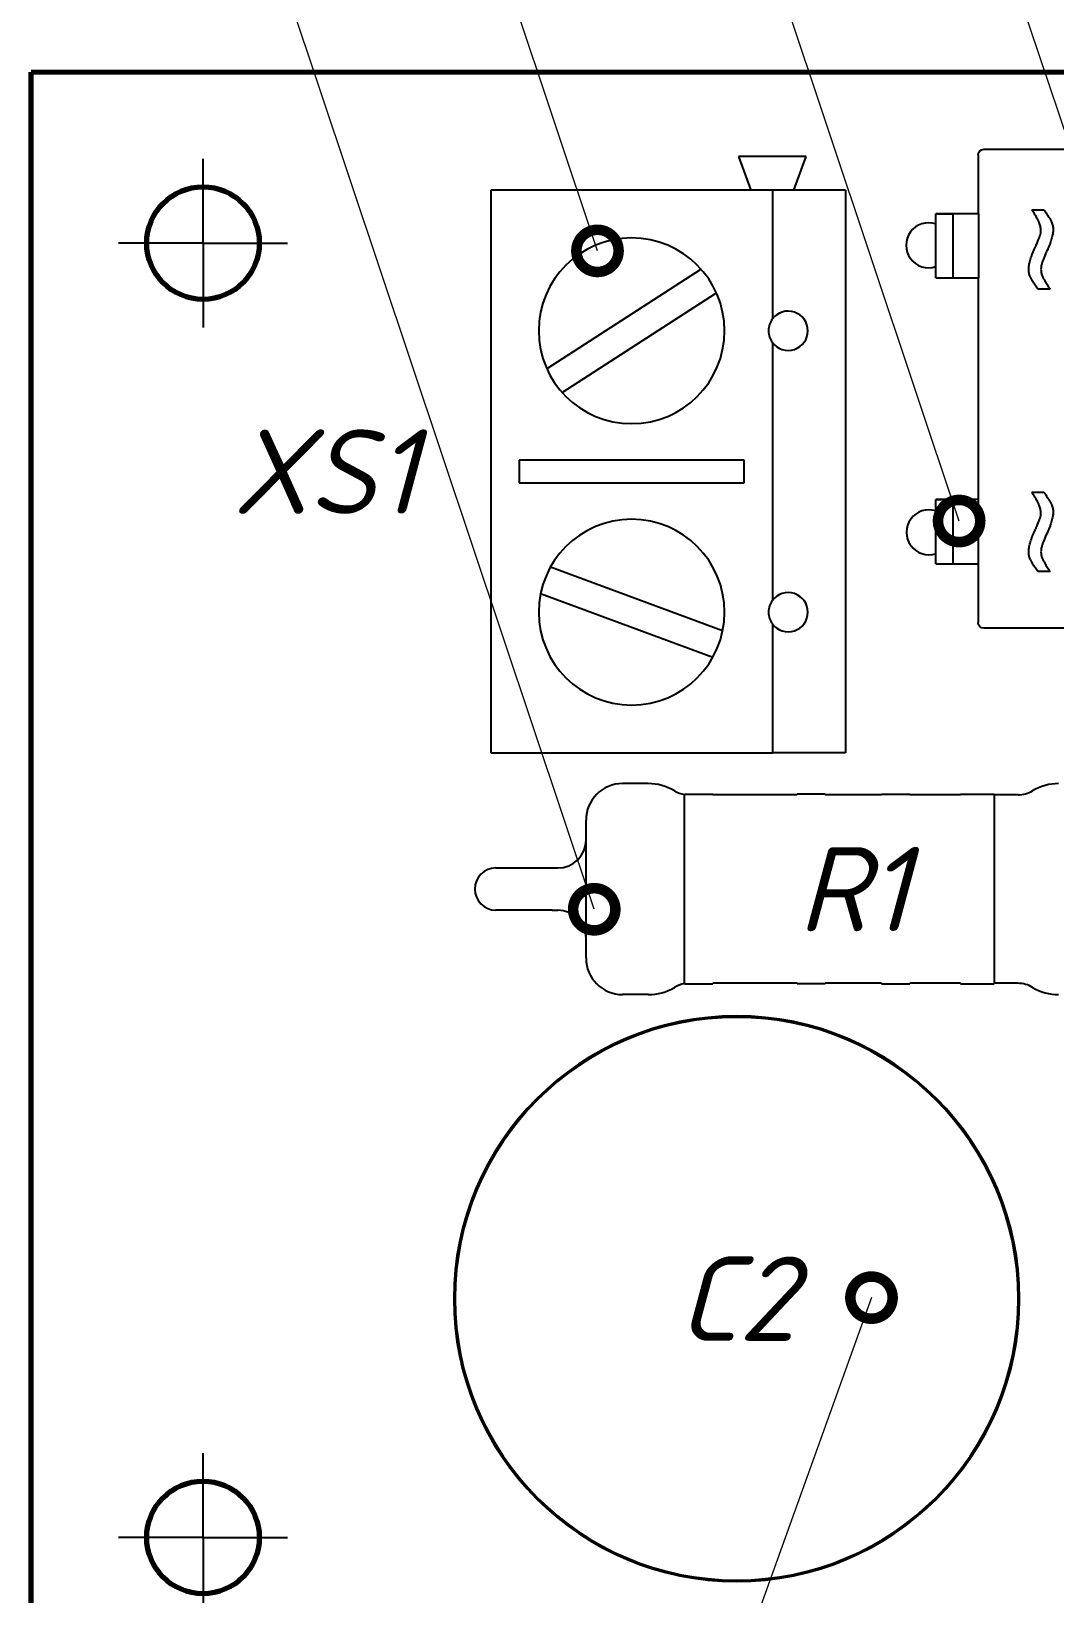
# Model space of a CAD drawing. Header units: millimetres. Extents: x 2470 to 6390, y 1560 to 2814.
# Drawn here: x 4688.8 to 4725.1, y 2410.1 to 2465.7 of the extents above; entities that cross this region are included whole.
import ezdxf
from ezdxf import colors
from ezdxf.entities.mleader import LeaderData, LeaderLine
from ezdxf.math import Vec2, Vec3

# ---------------------------------------------------------------- set-up
doc = ezdxf.new("R2010")
doc.units = ezdxf.units.MM
doc.layers.get('0').update_dxf_attribs({"lineweight": 0})
for name, color, linetype, lineweight in [('Text', 7, 'Continuous', 18), ('Размерные линии', 7, 'Continuous', 15), ('Сплошная толстая основная', 7, 'Continuous', 70), ('Сплошная тонкая', 7, 'Continuous', 30)]:
    doc.layers.add(name, color=color, linetype=linetype, lineweight=lineweight)
doc.styles.add('Main', font='isocpeur.ttf', dxfattribs={"oblique": 15, "height": 3})
doc.dimstyles.new('ISO-25', dxfattribs={"dimtxt": 3, "dimasz": 4, "dimexe": 1.25, "dimexo": 0.625, "dimtad": 1, "dimtoh": 1, "dimtxsty": 'Main', "dimcen": 2.5, "dimclrd": 256, "dimclre": 256, "dimclrt": 256, "dimadec": 0, "dimazin": 0, "dimtol": 1, "dimtm": 0.5, "dimtfac": 1, "dimtmove": 0, "dimatfit": 3, "dimfxl": 1, "dimlwd": -1, "dimlwe": -1, "dimarcsym": 0})

# ---------------------------------------------------------------- blocks, each defined once
blk = doc.blocks.new('*D35')
at = {"layer": 'Defpoints', "color": 0, "lineweight": 18, "transparency": 16777216}
for p in [(4694.896, 2412.13), (4838.896, 2412.13), (4838.896, 2396.098)]:
    blk.add_point(p, dxfattribs=at)
at = {"layer": 'Размерные линии', "transparency": 16777216}
for p, q in [((4694.896, 2411.505), (4694.896, 2394.848)), ((4838.896, 2411.505), (4838.896, 2394.848)), ((4698.896, 2396.098), (4834.896, 2396.098))]:
    blk.add_line(p, q, dxfattribs=at)
at = {"layer": 'Размерные линии', "lineweight": 18, "transparency": 16777216}
for points in [[(4698.896, 2396.764), (4698.896, 2395.431), (4694.896, 2396.098)], [(4834.896, 2396.764), (4834.896, 2395.431), (4838.896, 2396.098)]]:
    blk.add_solid(points, dxfattribs=at)
at = {"layer": 'Размерные линии', "transparency": 16777216, "insert": (4765.633, 2398.223), "char_height": 3, "attachment_point": 5, "style": 'Main'}
blk.add_mtext('72', dxfattribs=at)
blk = doc.blocks.new('_DotSmall')
at = {"color": 0, "linetype": 'ByBlock', "const_width": 0.5}
blk.add_lwpolyline([(-0.0625, 0, 1), (0.0625, 0, 1)], format="xyb", close=True, dxfattribs=at)

msp = doc.modelspace()

# ---------------------------------------------------------------- linework, layer by layer
at = {"layer": 'Сплошная толстая основная', "linetype": 'Continuous'}
for p, q in [((4688.796, 2464.211), (4844.991, 2464.22)), ((4688.796, 2405.912), (4688.796, 2464.211))]:
    msp.add_line(p, q, dxfattribs=at)
for centre in [(4694.896, 2458.13), (4694.896, 2412.13)]:
    msp.add_circle(centre, 2, dxfattribs=at)
at = {"layer": 'Сплошная тонкая', "lineweight": 25}
for p, q in [((4694.896, 2458.13), (4694.896, 2461.13)), ((4720.926, 2459.174), (4721.526, 2459.174)), ((4721.526, 2459.174), (4721.526, 2456.894)), ((4694.896, 2458.13), (4691.896, 2458.13)), ((4694.896, 2458.13), (4694.896, 2455.13)), ((4694.896, 2458.13), (4697.896, 2458.13)), ((4706.121, 2450.414), (4706.121, 2449.614)), ((4720.926, 2449.014), (4721.526, 2449.014)), ((4721.526, 2449.014), (4721.526, 2446.734)), ((4694.896, 2412.13), (4694.896, 2415.13)), ((4694.896, 2412.13), (4691.896, 2412.13)), ((4694.896, 2412.13), (4694.896, 2409.13)), ((4694.896, 2412.13), (4697.896, 2412.13))]:
    msp.add_line(p, q, dxfattribs=at)
at = {"layer": 'Сплошная тонкая', "linetype": 'Continuous', "lineweight": 25}
for p, q in [((4716.321, 2461.214), (4713.921, 2461.214)), ((4713.921, 2461.214), (4714.358, 2460.014)), ((4715.885, 2460.014), (4716.321, 2461.214)), ((4722.426, 2461.264), (4722.426, 2459.174)), ((4722.627, 2461.464), (4722.735, 2461.464)), ((4722.735, 2461.464), (4735.118, 2461.464)), ((4715.121, 2460.014), (4705.121, 2460.014)), ((4705.121, 2460.014), (4705.121, 2458.994)), ((4717.721, 2460.014), (4715.121, 2460.014)), ((4715.121, 2460.014), (4715.121, 2455.434)), ((4717.721, 2460.014), (4717.721, 2440.014)), ((4705.121, 2458.994), (4705.121, 2440.014)), ((4722.326, 2459.174), (4720.926, 2459.174)), ((4720.926, 2456.894), (4720.926, 2459.174)), ((4722.437, 2459.174), (4722.326, 2459.174)), ((4722.437, 2459.174), (4722.437, 2456.894)), ((4722.442, 2459.174), (4722.437, 2459.174)), ((4724.333, 2459.317), (4724.767, 2459.317)), ((4712.591, 2457.202), (4707.109, 2453.666)), ((4720.926, 2456.894), (4722.326, 2456.894)), ((4722.326, 2456.894), (4722.437, 2456.894)), ((4722.426, 2456.894), (4722.426, 2449.014)), ((4722.437, 2456.894), (4722.442, 2456.894)), ((4707.652, 2452.825), (4713.133, 2456.362)), ((4724.984, 2456.495), (4724.55, 2456.495)), ((4715.121, 2454.594), (4715.121, 2445.434)), ((4714.121, 2450.414), (4706.121, 2450.414)), ((4714.121, 2449.614), (4714.121, 2450.414)), ((4706.121, 2449.614), (4714.121, 2449.614)), ((4722.326, 2449.014), (4720.926, 2449.014)), ((4720.926, 2446.734), (4720.926, 2449.014)), ((4722.437, 2449.014), (4722.326, 2449.014)), ((4722.437, 2446.734), (4722.437, 2449.014)), ((4722.442, 2449.014), (4722.437, 2449.014)), ((4724.333, 2449.277), (4724.767, 2449.277)), ((4720.926, 2446.734), (4722.326, 2446.734)), ((4722.326, 2446.734), (4722.437, 2446.734)), ((4722.426, 2446.734), (4722.426, 2444.644)), ((4722.437, 2446.734), (4722.442, 2446.734)), ((4713.354, 2444.35), (4707.236, 2446.616)), ((4724.984, 2446.454), (4724.55, 2446.454)), ((4706.889, 2445.678), (4713.006, 2443.412)), ((4715.121, 2444.594), (4715.121, 2440.014)), ((4722.704, 2444.444), (4722.627, 2444.444)), ((4735.349, 2444.444), (4722.704, 2444.444)), ((4705.121, 2440.014), (4715.121, 2440.014)), ((4717.721, 2440.014), (4715.121, 2440.014)), ((4710.714, 2438.924), (4709.8, 2438.924)), ((4712, 2431.804), (4712, 2438.544)), ((4712, 2438.544), (4713, 2438.544)), ((4716, 2438.524), (4713, 2438.524)), ((4717, 2438.544), (4716, 2438.544)), ((4719, 2438.524), (4717, 2438.524)), ((4719, 2438.544), (4720, 2438.544)), ((4721.8, 2438.524), (4720, 2438.524)), ((4721.8, 2438.544), (4723, 2438.544)), ((4723, 2438.544), (4723, 2431.804)), ((4723.845, 2438.524), (4723, 2438.524)), ((4708.5, 2432.724), (4708.5, 2437.624)), ((4707.3, 2435.924), (4707.5, 2435.924)), ((4707.3, 2434.424), (4707.5, 2434.424)), ((4712, 2431.804), (4713, 2431.804)), ((4716, 2431.824), (4713, 2431.824)), ((4717, 2431.804), (4716, 2431.804)), ((4719, 2431.824), (4717, 2431.824)), ((4719, 2431.804), (4720, 2431.804)), ((4721.8, 2431.824), (4720, 2431.824)), ((4721.8, 2431.804), (4723, 2431.804)), ((4723.845, 2431.824), (4723, 2431.824)), ((4710.714, 2431.424), (4709.8, 2431.424))]:
    msp.add_line(p, q, dxfattribs=at)
for centre, radius, start, end in [((4720.671, 2458.054), 0.8, 71.4129, 288.5871), ((4710.121, 2455.014), 3.3, 0, 180), ((4710.121, 2455.014), 3.3, 180, 0), ((4715.681, 2455.014), 0.7, 143.1301, 180), ((4715.681, 2455.014), 0.7, 180, 216.8699), ((4720.681, 2447.854), 0.8, 72.167, 287.833), ((4710.121, 2445.014), 3.3, 0, 180), ((4710.121, 2445.014), 3.3, 180, 0), ((4715.681, 2445.014), 0.7, 143.1301, 180), ((4715.681, 2445.014), 0.7, 180, 216.8699), ((4709.8, 2437.624), 1.3, 90, 180), ((4710.714, 2437.128), 1.795, 58.9716, 90), ((4725.286, 2437.128), 1.795, 90, 121.0285), ((4712.155, 2439.524), 1, 238.9716, 261.088), ((4723.845, 2439.524), 1, 270, 301.0285), ((4707.5, 2436.924), 1, 270, 0), ((4705.3, 2435.174), 0.75, 90, 180), ((4705.3, 2435.174), 0.75, 180, 270), ((4707.5, 2433.424), 1, 0, 90), ((4709.8, 2432.724), 1.3, 180, 270), ((4710.714, 2433.219), 1.795, 270, 301.0285), ((4712.155, 2430.824), 1, 98.912, 121.0285), ((4723.845, 2430.824), 1, 58.9716, 90), ((4725.286, 2433.219), 1.795, 238.9716, 270), ((4713.851, 2420.615), 10.051, 0, 180), ((4713.851, 2420.615), 10, 90, 180), ((4713.851, 2420.615), 10, 0, 90), ((4713.851, 2420.615), 10.051, 180, 0), ((4713.851, 2420.615), 10, 180, 0), ((4713.851, 2420.615), 10, 180, 0)]:
    msp.add_arc(centre, radius, start, end, dxfattribs=at)
at = {"layer": 'Сплошная тонкая', "linetype": 'Continuous', "lineweight": 25, "extrusion": (0, 0, -1)}
for centre, major_axis, ratio, start_param, end_param in [((4722.627, 2461.264), (-0.2, 0), 0.999086, 0, 1.570796), ((4722.627, 2444.644), (-0.2, 0), 0.999086, -1.570796, 0), ((4707.3, 2434.424), (-2, 0), 0, -1.570796, 0)]:
    msp.add_ellipse(centre, major_axis=major_axis, ratio=ratio, start_param=start_param, end_param=end_param, dxfattribs=at)
at = {"layer": 'Сплошная тонкая', "linetype": 'Continuous', "lineweight": 25}
for centre, major_axis, ratio, start_param, end_param in [((4715.681, 2455.014), (-0.7, 0), 1, -3.141593, -0.643501), ((4715.681, 2455.014), (-0.7, 0), 1, 0.643501, 3.141593), ((4715.681, 2445.014), (-0.7, 0), 1, -3.141593, -0.643501), ((4715.681, 2445.014), (-0.7, 0), 1, 0.643501, 3.141593), ((4707.3, 2435.924), (-2, 0), 0, 0, 1.570796)]:
    msp.add_ellipse(centre, major_axis=major_axis, ratio=ratio, start_param=start_param, end_param=end_param, dxfattribs=at)
for points, knots in [([(4724.658, 2458.59), (4724.658, 2458.611), (4724.656, 2458.654), (4724.644, 2458.72), (4724.626, 2458.789), (4724.604, 2458.849), (4724.581, 2458.9), (4724.56, 2458.945), (4724.534, 2458.995), (4724.502, 2459.049), (4724.466, 2459.109), (4724.427, 2459.174), (4724.381, 2459.244), (4724.349, 2459.292), (4724.333, 2459.317)], [0, 0, 0, 0, 0.077751, 0.159679, 0.248753, 0.343677, 0.396303, 0.457784, 0.526781, 0.604341, 0.690889, 0.785534, 0.887971, 1, 1, 1, 1]), ([(4724.767, 2459.317), (4724.784, 2459.293), (4724.816, 2459.245), (4724.861, 2459.177), (4724.902, 2459.114), (4724.938, 2459.056), (4724.969, 2459.004), (4724.996, 2458.957), (4725.017, 2458.915), (4725.04, 2458.867), (4725.061, 2458.81), (4725.079, 2458.743), (4725.091, 2458.677), (4725.092, 2458.633), (4725.092, 2458.612)], [0, 0, 0, 0, 0.112956, 0.217564, 0.312344, 0.398228, 0.475812, 0.544592, 0.603702, 0.654661, 0.746471, 0.834309, 0.918221, 1, 1, 1, 1]), ([(4724.433, 2457.931), (4724.446, 2457.96), (4724.471, 2458.015), (4724.504, 2458.095), (4724.535, 2458.166), (4724.561, 2458.229), (4724.583, 2458.283), (4724.603, 2458.329), (4724.616, 2458.367), (4724.635, 2458.421), (4724.653, 2458.494), (4724.657, 2458.559), (4724.658, 2458.59)], [0, 0, 0, 0, 0.136492, 0.260099, 0.370678, 0.467756, 0.55134, 0.621894, 0.679682, 0.724451, 0.867664, 1, 1, 1, 1]), ([(4725.092, 2458.612), (4725.092, 2458.588), (4725.09, 2458.539), (4725.079, 2458.461), (4725.062, 2458.378), (4725.039, 2458.287), (4725.008, 2458.192), (4724.972, 2458.089), (4724.927, 2457.98), (4724.895, 2457.905), (4724.878, 2457.867)], [0, 0, 0, 0, 0.09036, 0.190172, 0.300001, 0.418948, 0.547911, 0.68755, 0.838794, 1, 1, 1, 1]), ([(4724.224, 2457.195), (4724.225, 2457.218), (4724.227, 2457.266), (4724.236, 2457.342), (4724.254, 2457.425), (4724.277, 2457.513), (4724.306, 2457.609), (4724.342, 2457.711), (4724.384, 2457.819), (4724.416, 2457.893), (4724.433, 2457.931)], [0, 0, 0, 0, 0.090439, 0.189228, 0.298331, 0.417763, 0.546702, 0.686758, 0.838139, 1, 1, 1, 1]), ([(4724.878, 2457.867), (4724.866, 2457.841), (4724.843, 2457.791), (4724.812, 2457.718), (4724.783, 2457.653), (4724.758, 2457.594), (4724.737, 2457.541), (4724.719, 2457.495), (4724.706, 2457.455), (4724.685, 2457.393), (4724.665, 2457.309), (4724.661, 2457.235), (4724.658, 2457.201)], [0, 0, 0, 0, 0.122479, 0.233748, 0.334776, 0.425719, 0.505957, 0.576619, 0.636211, 0.685553, 0.852975, 1, 1, 1, 1]), ([(4724.55, 2456.495), (4724.533, 2456.52), (4724.5, 2456.567), (4724.454, 2456.637), (4724.412, 2456.701), (4724.377, 2456.76), (4724.345, 2456.812), (4724.319, 2456.86), (4724.297, 2456.902), (4724.276, 2456.95), (4724.255, 2457.005), (4724.238, 2457.071), (4724.226, 2457.133), (4724.225, 2457.174), (4724.224, 2457.195)], [0, 0, 0, 0, 0.115328, 0.221643, 0.319558, 0.407025, 0.485205, 0.554513, 0.615536, 0.66644, 0.756548, 0.841643, 0.922998, 1, 1, 1, 1]), ([(4724.658, 2457.201), (4724.661, 2457.161), (4724.665, 2457.08), (4724.694, 2456.991), (4724.723, 2456.928), (4724.743, 2456.887), (4724.77, 2456.84), (4724.801, 2456.785), (4724.839, 2456.722), (4724.882, 2456.653), (4724.931, 2456.576), (4724.966, 2456.523), (4724.984, 2456.495)], [0, 0, 0, 0, 0.150356, 0.306951, 0.354159, 0.411917, 0.480806, 0.561302, 0.65396, 0.75789, 0.873125, 1, 1, 1, 1]), ([(4724.658, 2448.549), (4724.658, 2448.57), (4724.656, 2448.613), (4724.644, 2448.679), (4724.626, 2448.748), (4724.604, 2448.808), (4724.581, 2448.86), (4724.56, 2448.905), (4724.534, 2448.954), (4724.502, 2449.008), (4724.466, 2449.068), (4724.427, 2449.134), (4724.381, 2449.203), (4724.349, 2449.251), (4724.333, 2449.277)], [0, 0, 0, 0, 0.077751, 0.159679, 0.248753, 0.343677, 0.396303, 0.457784, 0.526781, 0.604341, 0.690889, 0.785534, 0.887971, 1, 1, 1, 1]), ([(4724.767, 2449.277), (4724.784, 2449.252), (4724.816, 2449.205), (4724.861, 2449.136), (4724.902, 2449.074), (4724.938, 2449.016), (4724.969, 2448.963), (4724.996, 2448.916), (4725.017, 2448.874), (4725.04, 2448.826), (4725.061, 2448.769), (4725.079, 2448.702), (4725.091, 2448.636), (4725.092, 2448.593), (4725.092, 2448.571)], [0, 0, 0, 0, 0.112956, 0.217564, 0.312344, 0.398228, 0.475812, 0.544592, 0.603702, 0.654661, 0.746471, 0.834309, 0.918221, 1, 1, 1, 1]), ([(4724.433, 2447.89), (4724.446, 2447.919), (4724.471, 2447.974), (4724.504, 2448.054), (4724.535, 2448.125), (4724.561, 2448.188), (4724.583, 2448.243), (4724.603, 2448.288), (4724.616, 2448.326), (4724.635, 2448.381), (4724.653, 2448.454), (4724.657, 2448.518), (4724.658, 2448.549)], [0, 0, 0, 0, 0.136492, 0.260099, 0.370678, 0.467756, 0.55134, 0.621894, 0.679682, 0.724451, 0.867664, 1, 1, 1, 1]), ([(4725.092, 2448.571), (4725.092, 2448.548), (4725.09, 2448.498), (4725.079, 2448.421), (4725.062, 2448.337), (4725.039, 2448.247), (4725.008, 2448.151), (4724.972, 2448.048), (4724.927, 2447.939), (4724.895, 2447.865), (4724.878, 2447.826)], [0, 0, 0, 0, 0.09036, 0.190172, 0.300001, 0.418948, 0.547911, 0.68755, 0.838794, 1, 1, 1, 1]), ([(4724.224, 2447.154), (4724.225, 2447.177), (4724.227, 2447.226), (4724.236, 2447.302), (4724.254, 2447.384), (4724.277, 2447.473), (4724.306, 2447.568), (4724.342, 2447.67), (4724.384, 2447.778), (4724.416, 2447.852), (4724.433, 2447.89)], [0, 0, 0, 0, 0.090439, 0.189228, 0.298331, 0.417763, 0.546702, 0.686758, 0.838139, 1, 1, 1, 1]), ([(4724.878, 2447.826), (4724.866, 2447.8), (4724.843, 2447.75), (4724.812, 2447.678), (4724.783, 2447.613), (4724.758, 2447.553), (4724.737, 2447.5), (4724.719, 2447.454), (4724.706, 2447.414), (4724.685, 2447.353), (4724.665, 2447.268), (4724.661, 2447.194), (4724.658, 2447.16)], [0, 0, 0, 0, 0.122479, 0.233748, 0.334776, 0.425719, 0.505957, 0.576619, 0.636211, 0.685553, 0.852975, 1, 1, 1, 1]), ([(4724.55, 2446.454), (4724.533, 2446.479), (4724.5, 2446.527), (4724.454, 2446.597), (4724.412, 2446.66), (4724.377, 2446.719), (4724.345, 2446.772), (4724.319, 2446.82), (4724.297, 2446.861), (4724.276, 2446.91), (4724.255, 2446.965), (4724.238, 2447.03), (4724.226, 2447.092), (4724.225, 2447.134), (4724.224, 2447.154)], [0, 0, 0, 0, 0.115328, 0.221643, 0.319558, 0.407025, 0.485205, 0.554513, 0.615536, 0.66644, 0.756548, 0.841643, 0.922998, 1, 1, 1, 1]), ([(4724.658, 2447.16), (4724.661, 2447.12), (4724.665, 2447.04), (4724.694, 2446.95), (4724.723, 2446.888), (4724.743, 2446.847), (4724.77, 2446.799), (4724.801, 2446.744), (4724.839, 2446.682), (4724.882, 2446.612), (4724.931, 2446.536), (4724.966, 2446.482), (4724.984, 2446.454)], [0, 0, 0, 0, 0.150356, 0.306951, 0.354159, 0.411917, 0.480806, 0.561302, 0.65396, 0.75789, 0.873125, 1, 1, 1, 1])]:
    msp.add_open_spline(points, degree=3, knots=knots, dxfattribs=at)

# ---------------------------------------------------------------- texts
at = {"layer": 'Text', "char_height": 3, "style": 'Main'}
for s, width, insert, attachment_point in [('XS1', 9.03084, (4695.933, 2451.511), 1), ('\\pxqc;R1', 11, (4718, 2435.174), 5), ('\\pxqc;C2', 7.07107, (4713.851, 2420.615), 5)]:
    msp.add_mtext_dynamic_manual_height_columns(s, width=width, gutter_width=15, heights=[0], dxfattribs=dict(at, insert=insert, attachment_point=attachment_point))

# ---------------------------------------------------------------- dimensions: what is measured, and where the dimension line sits
at = {"layer": 'Размерные линии'}
dim = msp.add_linear_dim(base=(4838.896, 2396.098), p1=(4694.896, 2412.13), p2=(4838.896, 2412.13), text='72', dimstyle='ISO-25', dxfattribs=at)
dim.commit()
dim.dimension.update_dxf_attribs({"geometry": '*D35', "text_midpoint": (4765.633, 2396.098), "dimtype": 160})

# ---------------------------------------------------------------- leaders
ml = msp.add_multileader_mtext('Standard', dxfattribs=at)
ml.set_content('1', color=256, style='Main')
ml.set_leader_properties(color=256, linetype='ByLayer', lineweight=-1)
ml.set_arrow_properties(name='DOTSMALL')
ml.build(insert=Vec2(0, 0))
ml.multileader.update_dxf_attribs({"text_left_attachment_type": 6, "text_right_attachment_type": 6, "text_top_attachment_type": 10, "dogleg_length": 1, "arrow_head_size": 3})
ctx = ml.context
ctx.base_point, ctx.char_height, ctx.arrow_head_size, ctx.plane_origin = Vec3(4688.532, 2475), 3, 3, Vec3(4700.236, 2460)
ctx.left_attachment, ctx.right_attachment, ctx.bottom_attachment = 6, 6, 10
notes = []
notes.append((ctx, [(0, (1, 1, 0), (4695.236, 2475), (-1, 0), 1, [(0, [(4708.793, 2434.455)], 0, [])])]))
ctx.mtext.insert, ctx.mtext.flow_direction = Vec3(4690.532, 2478.6), 5
ml = msp.add_multileader_mtext('Standard', dxfattribs=at)
ml.set_content('2', color=256, style='Main')
ml.set_leader_properties(color=256, linetype='ByLayer', lineweight=-1)
ml.set_arrow_properties(name='DOTSMALL')
ml.build(insert=Vec2(0, 0))
ml.multileader.update_dxf_attribs({"text_left_attachment_type": 6, "text_right_attachment_type": 6, "text_top_attachment_type": 10, "dogleg_length": 1, "arrow_head_size": 3})
ctx = ml.context
ctx.base_point, ctx.char_height, ctx.arrow_head_size, ctx.plane_origin = Vec3(4695.886, 2475), 3, 3, Vec3(4708.19, 2460)
ctx.left_attachment, ctx.right_attachment, ctx.bottom_attachment = 6, 6, 10
notes.append((ctx, [(0, (1, 1, 0), (4703.19, 2475), (-1, 0), 1, [(0, [(4708.908, 2457.855)], 0, [])])]))
ctx.mtext.insert, ctx.mtext.flow_direction = Vec3(4697.886, 2478.6), 5
ml = msp.add_multileader_mtext('Standard', dxfattribs=at)
ml.set_content('3', color=256, style='Main')
ml.set_leader_properties(color=256, linetype='ByLayer', lineweight=-1)
ml.set_arrow_properties(name='DOTSMALL')
ml.build(insert=Vec2(0, 0))
ml.multileader.update_dxf_attribs({"text_left_attachment_type": 6, "text_right_attachment_type": 6, "text_top_attachment_type": 10, "dogleg_length": 1, "arrow_head_size": 3})
ctx = ml.context
ctx.base_point, ctx.char_height, ctx.arrow_head_size, ctx.plane_origin = Vec3(4705.513, 2475), 3, 3, Vec3(4717.817, 2460)
ctx.left_attachment, ctx.right_attachment, ctx.bottom_attachment = 6, 6, 10
notes.append((ctx, [(0, (1, 1, 0), (4712.817, 2475), (-1, 0), 1, [(0, [(4721.754, 2448.254)], 0, [])])]))
ctx.mtext.insert, ctx.mtext.flow_direction = Vec3(4707.513, 2478.6), 5
ml = msp.add_multileader_mtext('Standard', dxfattribs=at)
ml.set_content('4', color=256, style='Main')
ml.set_leader_properties(color=256, linetype='ByLayer', lineweight=-1)
ml.set_arrow_properties(name='DOTSMALL')
ml.build(insert=Vec2(0, 0))
ml.multileader.update_dxf_attribs({"text_left_attachment_type": 6, "text_right_attachment_type": 6, "text_top_attachment_type": 10, "dogleg_length": 1, "arrow_head_size": 3})
ctx = ml.context
ctx.base_point, ctx.char_height, ctx.arrow_head_size, ctx.plane_origin = Vec3(4713.572, 2475), 3, 3, Vec3(4726.175, 2460)
ctx.left_attachment, ctx.right_attachment, ctx.bottom_attachment = 6, 6, 10
notes.append((ctx, [(0, (1, 1, 0), (4721.175, 2475), (-1, 0), 1, [(0, [(4735.228, 2433.196)], 0, [])])]))
ctx.mtext.insert, ctx.mtext.flow_direction = Vec3(4715.572, 2478.6), 5
ml = msp.add_multileader_mtext('Standard', dxfattribs=at)
ml.set_content('21', color=256, style='Main')
ml.set_leader_properties(color=256, linetype='ByLayer', lineweight=-1)
ml.set_arrow_properties(name='DOTSMALL')
ml.build(insert=Vec2(0, 0))
ml.multileader.update_dxf_attribs({"text_left_attachment_type": 6, "text_right_attachment_type": 6, "text_top_attachment_type": 10, "dogleg_length": 1, "arrow_head_size": 3})
ctx = ml.context
ctx.base_point, ctx.char_height, ctx.arrow_head_size, ctx.plane_origin = Vec3(4695.219, 2380), 3, 3, Vec3(4717.715, 2418.017)
ctx.left_attachment, ctx.right_attachment, ctx.bottom_attachment = 6, 6, 10
notes.append((ctx, [(0, (1, 1, 0), (4704.023, 2380), (-1, 0), 1, [(0, [(4718.641, 2420.653)], 0, [])])]))
ctx.mtext.insert, ctx.mtext.flow_direction = Vec3(4697.219, 2383.6), 5
ml = msp.add_multileader_mtext('Standard', dxfattribs=at)
ml.set_content('20', color=256, style='Main')
ml.set_leader_properties(color=256, linetype='ByLayer', lineweight=-1)
ml.set_arrow_properties(name='DOTSMALL')
ml.build(insert=Vec2(0, 0))
ml.multileader.update_dxf_attribs({"text_left_attachment_type": 6, "text_right_attachment_type": 6, "text_top_attachment_type": 10, "dogleg_length": 1, "arrow_head_size": 3})
ctx = ml.context
ctx.base_point, ctx.char_height, ctx.arrow_head_size, ctx.plane_origin = Vec3(4705.574, 2380), 3, 3, Vec3(4728.67, 2418.017)
ctx.left_attachment, ctx.right_attachment, ctx.bottom_attachment = 6, 6, 10
notes.append((ctx, [(0, (1, 1, 0), (4714.978, 2380), (-1, 0), 1, [(0, [(4729.596, 2420.653)], 0, [])])]))
ctx.mtext.insert, ctx.mtext.flow_direction = Vec3(4707.574, 2383.6), 5
ml = msp.add_multileader_mtext('Standard', dxfattribs=at)
ml.set_content('19', color=256, style='Main')
ml.set_leader_properties(color=256, linetype='ByLayer', lineweight=-1)
ml.set_arrow_properties(name='DOTSMALL')
ml.build(insert=Vec2(0, 0))
ml.multileader.update_dxf_attribs({"text_left_attachment_type": 6, "text_right_attachment_type": 6, "text_top_attachment_type": 10, "dogleg_length": 1, "arrow_head_size": 3})
ctx = ml.context
ctx.base_point, ctx.char_height, ctx.arrow_head_size, ctx.plane_origin = Vec3(4716.17, 2380), 3, 3, Vec3(4738.666, 2418.017)
ctx.left_attachment, ctx.right_attachment, ctx.bottom_attachment = 6, 6, 10
notes.append((ctx, [(0, (1, 1, 0), (4724.974, 2380), (-1, 0), 1, [(0, [(4737.223, 2414.068)], 0, [])])]))
ctx.mtext.insert, ctx.mtext.flow_direction = Vec3(4718.17, 2383.6), 5
for ctx, leaders in notes:
    for number, flags, end, landing, length, lines in leaders:
        leader = LeaderData()
        leader.index, (leader.has_last_leader_line, leader.has_dogleg_vector, leader.attachment_direction) = number, flags
        leader.last_leader_point, leader.dogleg_vector, leader.dogleg_length = Vec3(end), Vec3(landing), length
        for number, points, colour, breaks in lines:
            line = LeaderLine()
            line.index, line.vertices, line.color, line.breaks = number, Vec3.list(points), colors.encode_raw_color(colour), breaks
            leader.lines.append(line)
        ctx.leaders.append(leader)

doc.saveas('drawing.dxf')
